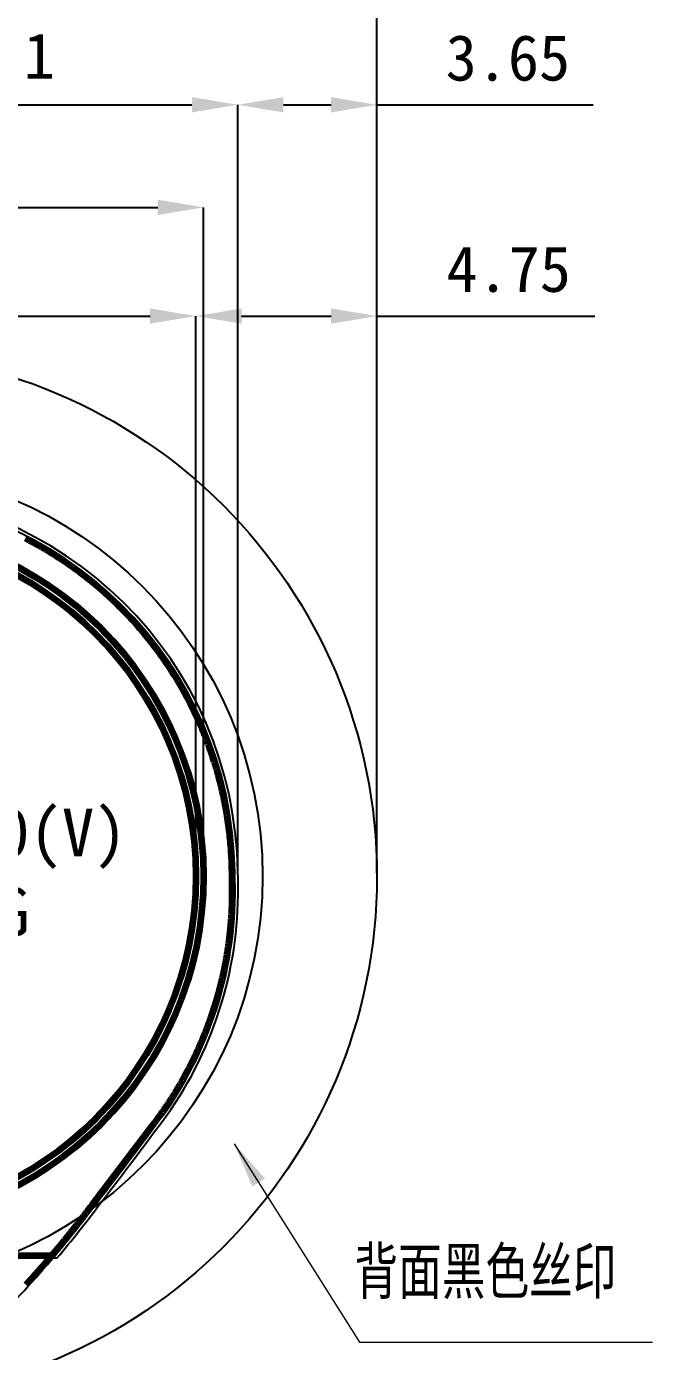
# Model space of a CAD drawing. Header units: millimetres. Extents: x -1913 to 1072, y -448 to 307.
# Drawn here: x 936.02 to 952.44, y -186.77 to -152.01 of the extents above; entities that cross this region are included whole.
import ezdxf

# ---------------------------------------------------------------- set-up
doc = ezdxf.new("R2010")
doc.units = ezdxf.units.MM
doc.header["$LTSCALE"] = 2
doc.header["$PDMODE"] = 3
doc.header["$PDSIZE"] = 1
doc.layers.get('0').update_dxf_attribs({"linetype": 'CONTINUOUS'})
doc.layers.get('Defpoints').update_dxf_attribs({"linetype": 'CONTINUOUS'})
for name, color, linetype, lineweight in [('cnt_frame.drawing', 125, 'CONTINUOUS', 100), ('LAYOUT.drawing', 140, 'CONTINUOUS', 100), ('OUTLINE.drawing', 190, 'CONTINUOUS', 100)]:
    doc.layers.add(name, color=color, linetype=linetype, lineweight=lineweight)
doc.layers.add('dim', color=3, linetype='CONTINUOUS')
doc.layers.add('SENSOR', color=2, linetype='CONTINUOUS')
doc.styles.add('ROMANC', font='romanc.shx')
doc.styles.get("Standard").update_dxf_attribs({"font": 'txt', "width": 0.7})
doc.styles.add('宋体', font='')
doc.styles.get('宋体').set_extended_font_data('SimSun')
doc.dimstyles.new('ISO-25$0', dxfattribs={"dimtxt": 1.2, "dimasz": 1.2, "dimexe": 0, "dimexo": 0.125, "dimtad": 1, "dimdsep": 46, "dimtxsty": 'Standard', "dimcen": 2, "dimclrd": 3, "dimclre": 3, "dimclrt": 3, "dimadec": 0, "dimazin": 0, "dimtp": 1.2, "dimtm": 1.2, "dimtfac": 1, "dimtmove": 0, "dimatfit": 3, "dimfxl": 0, "dimtolj": 1, "dimarcsym": 0})
doc.dimstyles.new('YanXiu', dxfattribs={"dimtxt": 1.5, "dimasz": 1.2, "dimexe": 0.66, "dimexo": 0.66, "dimgap": 0.66, "dimtad": 0, "dimdsep": 46, "dimtxsty": 'ROMANC', "dimcen": 0, "dimclrd": 256, "dimclre": 131, "dimclrt": 42, "dimazin": 2, "dimtfac": 1, "dimtofl": 0, "dimtmove": 0, "dimatfit": 3, "dimfxl": 0, "dimlwd": 5, "dimlwe": 5, "dimarcsym": 0})

# ---------------------------------------------------------------- blocks, each defined once
blk = doc.blocks.new('LIUPUP')
at = {"layer": 'cnt_frame.drawing', "color": 1, "linetype": 'Continuous', "lineweight": 100}
blk.add_lwpolyline([(294.792, 926.528), (305.227, 926.528)], dxfattribs=at)
at = {"layer": 'LAYOUT.drawing', "color": 1, "linetype": 'Continuous', "lineweight": 100}
blk.add_lwpolyline([(304.562, 925.769), (304.568, 925.777), (304.589, 925.799), (304.602, 925.814), (304.615, 925.828), (304.622, 925.836), (304.629, 925.843), (304.635, 925.851), (304.642, 925.858), (304.649, 925.866), (304.656, 925.873), (304.662, 925.88), (304.676, 925.895), (304.682, 925.903), (304.696, 925.918), (304.716, 925.94), (304.722, 925.947), (304.742, 925.97), (304.749, 925.977), (304.769, 926), (304.776, 926.007), (304.802, 926.037), (304.815, 926.052), (304.822, 926.06), (304.829, 926.067), (304.835, 926.075), (304.842, 926.082), (304.848, 926.09), (304.855, 926.097), (304.862, 926.105), (304.868, 926.112), (304.875, 926.12), (304.882, 926.127), (304.895, 926.142), (304.901, 926.15), (304.908, 926.157), (304.915, 926.165), (304.921, 926.172), (304.928, 926.18), (304.934, 926.187), (304.941, 926.195), (304.954, 926.21), (304.974, 926.232), (304.98, 926.24), (304.987, 926.248), (305, 926.263), (305.007, 926.27), (305.02, 926.285), (305.026, 926.293), (305.033, 926.3), (305.039, 926.308), (305.046, 926.316), (305.065, 926.338), (305.072, 926.346), (305.078, 926.353), (305.091, 926.369), (305.111, 926.391), (305.131, 926.414), (305.15, 926.437), (305.176, 926.467), (305.182, 926.475), (305.189, 926.483), (305.195, 926.49), (305.202, 926.498), (305.208, 926.506), (305.215, 926.513), (305.221, 926.521), (305.228, 926.528), (305.234, 926.536), (305.241, 926.544), (305.247, 926.551), (305.254, 926.559), (305.26, 926.567), (305.279, 926.59), (305.292, 926.605), (305.299, 926.612), (305.305, 926.62), (305.312, 926.628), (305.318, 926.635), (305.324, 926.643), (305.35, 926.674), (305.357, 926.681), (305.363, 926.689), (305.369, 926.697), (305.376, 926.705), (305.382, 926.712), (305.389, 926.72), (305.395, 926.728), (305.401, 926.735), (305.408, 926.743), (305.414, 926.751), (305.421, 926.758), (305.427, 926.766), (305.433, 926.774), (305.446, 926.789), (305.465, 926.812), (305.472, 926.82), (305.478, 926.828), (305.484, 926.835), (305.491, 926.843), (305.497, 926.851), (305.503, 926.859), (305.51, 926.866), (305.516, 926.874), (305.522, 926.882), (305.535, 926.897), (305.541, 926.905), (305.548, 926.913), (305.554, 926.92), (305.567, 926.936), (305.579, 926.951), (305.592, 926.967), (305.605, 926.983), (305.611, 926.99), (305.617, 926.998), (305.63, 927.014), (305.642, 927.029), (305.655, 927.045), (305.667, 927.06), (305.674, 927.068), (305.68, 927.076), (305.693, 927.091), (305.699, 927.099), (305.705, 927.107), (305.724, 927.13), (305.73, 927.138), (305.736, 927.146), (305.749, 927.162), (305.755, 927.169), (305.761, 927.177), (305.774, 927.193), (305.786, 927.209), (305.793, 927.216), (305.817, 927.248), (305.824, 927.256), (305.83, 927.263), (305.836, 927.271), (305.842, 927.279), (305.848, 927.287), (305.855, 927.295), (305.867, 927.31), (305.873, 927.318), (305.879, 927.326), (305.886, 927.334), (305.898, 927.35), (305.904, 927.358), (305.91, 927.365), (305.923, 927.381), (305.941, 927.405), (305.947, 927.413), (305.954, 927.421), (305.96, 927.428), (305.972, 927.444), (305.978, 927.452), (305.99, 927.468), (305.997, 927.476), (306.021, 927.507), (306.027, 927.515), (306.039, 927.531), (306.052, 927.547), (306.064, 927.563), (306.076, 927.579), (306.082, 927.587), (306.088, 927.594), (306.094, 927.602), (306.1, 927.61), (306.107, 927.618), (306.119, 927.634), (306.125, 927.642), (306.137, 927.658), (306.149, 927.674), (306.155, 927.682), (306.161, 927.69), (306.167, 927.698), (306.173, 927.706), (306.198, 927.738), (306.216, 927.761), (306.228, 927.777), (306.246, 927.801), (306.258, 927.817), (306.264, 927.825), (306.27, 927.833), (306.276, 927.841), (306.282, 927.849), (306.288, 927.857), (306.306, 927.881), (306.312, 927.889), (306.318, 927.897), (306.33, 927.913), (306.336, 927.921), (306.342, 927.929), (306.354, 927.945), (306.36, 927.953), (306.366, 927.961), (306.372, 927.969), (306.39, 927.994), (306.396, 928.002), (306.402, 928.01), (306.419, 928.034), (306.425, 928.042), (306.431, 928.05), (306.437, 928.058), (306.449, 928.074), (306.455, 928.082), (306.461, 928.09), (306.473, 928.106), (306.479, 928.114), (306.485, 928.122), (306.502, 928.147), (306.508, 928.155), (306.514, 928.163), (306.52, 928.171), (306.526, 928.179), (306.532, 928.187), (306.538, 928.195), (306.544, 928.203), (306.567, 928.235), (307.85, 929.912), (307.858, 929.923), (307.867, 929.934), (307.875, 929.945), (307.884, 929.956), (307.892, 929.967), (307.9, 929.978), (307.909, 929.989), (307.917, 930), (307.925, 930.011), (307.934, 930.022), (307.942, 930.033), (307.95, 930.044), (307.958, 930.055), (307.967, 930.066), (307.975, 930.077), (307.983, 930.088), (307.991, 930.099), (307.999, 930.11), (308.008, 930.121), (308.016, 930.132), (308.024, 930.143), (308.032, 930.154), (308.04, 930.165), (308.048, 930.176), (308.056, 930.187), (308.064, 930.198), (308.072, 930.21), (308.08, 930.221), (308.088, 930.232), (308.096, 930.243), (308.104, 930.254), (308.112, 930.266), (308.12, 930.277), (308.128, 930.288), (308.136, 930.299), (308.144, 930.31), (308.152, 930.322), (308.16, 930.333), (308.168, 930.344), (308.175, 930.356), (308.183, 930.367), (308.191, 930.378), (308.199, 930.39), (308.207, 930.401), (308.214, 930.412), (308.222, 930.424), (308.23, 930.435), (308.238, 930.446), (308.245, 930.458), (308.253, 930.469), (308.261, 930.481), (308.268, 930.492), (308.276, 930.503), (308.284, 930.515), (308.291, 930.526), (308.299, 930.538), (308.306, 930.549), (308.314, 930.561), (308.321, 930.572), (308.329, 930.584), (308.336, 930.595), (308.351, 930.618), (308.359, 930.63), (308.366, 930.641), (308.374, 930.653), (308.381, 930.664), (308.389, 930.676), (308.396, 930.688), (308.403, 930.699), (308.411, 930.711), (308.418, 930.723), (308.425, 930.734), (308.433, 930.746), (308.44, 930.757), (308.447, 930.769), (308.455, 930.781), (308.462, 930.792), (308.469, 930.804), (308.476, 930.816), (308.483, 930.828), (308.491, 930.839), (308.498, 930.851), (308.505, 930.863), (308.512, 930.875), (308.519, 930.886), (308.526, 930.898), (308.533, 930.91), (308.54, 930.922), (308.547, 930.933), (308.554, 930.945), (308.561, 930.957), (308.568, 930.969), (308.575, 930.981), (308.582, 930.993), (308.589, 931.004), (308.596, 931.016), (308.603, 931.028), (308.61, 931.04), (308.617, 931.052), (308.624, 931.064), (308.631, 931.076), (308.638, 931.088), (308.644, 931.1), (308.651, 931.112), (308.658, 931.124), (308.665, 931.136), (308.672, 931.148), (308.678, 931.159), (308.685, 931.171), (308.692, 931.183), (308.698, 931.195), (308.705, 931.208), (308.712, 931.22), (308.718, 931.232), (308.725, 931.244), (308.732, 931.256), (308.738, 931.268), (308.745, 931.28), (308.751, 931.292), (308.758, 931.304), (308.764, 931.316), (308.771, 931.328), (308.777, 931.34), (308.784, 931.352), (308.79, 931.365), (308.797, 931.377), (308.803, 931.389), (308.81, 931.401), (308.816, 931.413), (308.822, 931.425), (308.829, 931.438), (308.835, 931.45), (308.841, 931.462), (308.848, 931.474), (308.854, 931.486), (308.86, 931.499), (308.867, 931.511), (308.873, 931.523), (308.885, 931.548), (308.892, 931.56), (308.898, 931.572), (308.904, 931.584), (308.91, 931.597), (308.916, 931.609), (308.922, 931.621), (308.928, 931.634), (308.934, 931.646), (308.94, 931.658), (308.947, 931.671), (308.953, 931.683), (308.959, 931.695), (308.965, 931.708), (308.971, 931.72), (308.976, 931.733), (308.982, 931.745), (308.988, 931.757), (308.994, 931.77), (309, 931.782), (309.006, 931.795), (309.012, 931.807), (309.018, 931.82), (309.024, 931.832), (309.029, 931.844), (309.035, 931.857), (309.041, 931.869), (309.047, 931.882), (309.052, 931.894), (309.058, 931.907), (309.064, 931.919), (309.07, 931.932), (309.075, 931.944), (309.081, 931.957), (309.086, 931.97), (309.092, 931.982), (309.098, 931.995), (309.103, 932.007), (309.109, 932.02), (309.114, 932.032), (309.12, 932.045), (309.125, 932.058), (309.131, 932.07), (309.136, 932.083), (309.142, 932.095), (309.147, 932.108), (309.153, 932.121), (309.158, 932.133), (309.164, 932.146), (309.169, 932.159), (309.174, 932.171), (309.18, 932.184), (309.185, 932.197), (309.19, 932.209), (309.196, 932.222), (309.201, 932.235), (309.206, 932.247), (309.211, 932.26), (309.217, 932.273), (309.222, 932.285), (309.227, 932.298), (309.232, 932.311), (309.237, 932.324), (309.242, 932.336), (309.248, 932.349), (309.253, 932.362), (309.258, 932.375), (309.263, 932.388), (309.268, 932.4), (309.278, 932.426), (309.283, 932.439), (309.288, 932.452), (309.293, 932.464), (309.298, 932.477), (309.303, 932.49), (309.308, 932.503), (309.312, 932.516), (309.317, 932.529), (309.322, 932.541), (309.327, 932.554), (309.337, 932.58), (309.341, 932.593), (309.346, 932.606), (309.351, 932.619), (309.356, 932.632), (309.36, 932.645), (309.365, 932.657), (309.37, 932.67), (309.374, 932.683), (309.379, 932.696), (309.384, 932.709), (309.388, 932.722), (309.393, 932.735), (309.397, 932.748), (309.402, 932.761), (309.407, 932.774), (309.411, 932.787), (309.416, 932.8), (309.42, 932.813), (309.424, 932.826), (309.429, 932.839), (309.433, 932.852), (309.438, 932.865), (309.442, 932.878), (309.447, 932.891), (309.451, 932.904), (309.455, 932.917), (309.46, 932.93), (309.464, 932.943), (309.468, 932.956), (309.472, 932.969), (309.477, 932.983), (309.481, 932.996), (309.485, 933.009), (309.489, 933.022), (309.493, 933.035), (309.498, 933.048), (309.502, 933.061), (309.506, 933.074), (309.51, 933.087), (309.514, 933.1), (309.518, 933.114), (309.522, 933.127), (309.526, 933.14), (309.53, 933.153), (309.534, 933.166), (309.538, 933.179), (309.542, 933.192), (309.546, 933.206), (309.55, 933.219), (309.554, 933.232), (309.558, 933.245), (309.562, 933.258), (309.566, 933.272), (309.569, 933.285), (309.573, 933.298), (309.577, 933.311), (309.581, 933.324), (309.585, 933.338), (309.588, 933.351), (309.592, 933.364), (309.596, 933.377), (309.6, 933.391), (309.603, 933.404), (309.607, 933.417), (309.61, 933.43), (309.614, 933.444), (309.618, 933.457), (309.621, 933.47), (309.625, 933.483), (309.628, 933.497), (309.632, 933.51), (309.635, 933.523), (309.639, 933.537), (309.642, 933.55), (309.646, 933.563), (309.649, 933.577), (309.653, 933.59), (309.656, 933.603), (309.66, 933.616), (309.663, 933.63), (309.666, 933.643), (309.67, 933.656), (309.673, 933.67), (309.676, 933.683), (309.679, 933.697), (309.683, 933.71), (309.686, 933.723), (309.689, 933.737), (309.692, 933.75), (309.696, 933.763), (309.699, 933.777), (309.702, 933.79), (309.705, 933.803), (309.708, 933.817), (309.711, 933.83), (309.714, 933.844), (309.717, 933.857), (309.72, 933.87), (309.723, 933.884), (309.726, 933.897), (309.729, 933.911), (309.732, 933.924), (309.735, 933.938), (309.738, 933.951), (309.741, 933.964), (309.744, 933.978), (309.747, 933.991), (309.75, 934.005), (309.753, 934.018), (309.755, 934.032), (309.758, 934.045), (309.761, 934.059), (309.764, 934.072), (309.766, 934.086), (309.769, 934.099), (309.772, 934.113), (309.775, 934.126), (309.777, 934.139), (309.78, 934.153), (309.783, 934.166), (309.785, 934.18), (309.788, 934.193), (309.79, 934.207), (309.793, 934.22), (309.795, 934.234), (309.798, 934.248), (309.8, 934.261), (309.803, 934.275), (309.805, 934.288), (309.808, 934.302), (309.81, 934.315), (309.813, 934.329), (309.815, 934.342), (309.817, 934.356), (309.82, 934.369), (309.822, 934.383), (309.824, 934.396), (309.827, 934.41), (309.829, 934.423), (309.831, 934.437), (309.834, 934.451), (309.836, 934.464), (309.838, 934.478), (309.84, 934.491), (309.842, 934.505), (309.845, 934.518), (309.847, 934.532), (309.849, 934.546), (309.851, 934.559), (309.853, 934.573), (309.855, 934.586), (309.857, 934.6), (309.859, 934.614), (309.861, 934.627), (309.863, 934.641), (309.865, 934.654), (309.867, 934.668), (309.869, 934.682), (309.871, 934.695), (309.873, 934.709), (309.875, 934.723), (309.876, 934.736), (309.878, 934.75), (309.88, 934.763), (309.882, 934.777), (309.884, 934.791), (309.885, 934.804), (309.887, 934.818), (309.889, 934.832), (309.891, 934.845), (309.892, 934.859), (309.894, 934.872), (309.896, 934.886), (309.897, 934.9), (309.899, 934.913), (309.9, 934.927), (309.902, 934.941), (309.904, 934.954), (309.905, 934.968), (309.907, 934.982), (309.908, 934.995), (309.91, 935.009), (309.911, 935.023), (309.912, 935.036), (309.914, 935.05), (309.915, 935.064), (309.917, 935.077), (309.918, 935.091), (309.919, 935.105), (309.921, 935.118), (309.922, 935.132), (309.923, 935.146), (309.925, 935.16), (309.926, 935.173), (309.927, 935.187), (309.928, 935.201), (309.93, 935.214), (309.931, 935.228), (309.932, 935.242), (309.933, 935.255), (309.934, 935.269), (309.935, 935.283), (309.936, 935.297), (309.937, 935.31), (309.938, 935.324), (309.939, 935.338), (309.941, 935.351), (309.942, 935.365), (309.942, 935.379), (309.943, 935.392), (309.944, 935.406), (309.945, 935.42), (309.946, 935.434), (309.947, 935.447), (309.948, 935.461), (309.949, 935.475), (309.95, 935.489), (309.95, 935.502), (309.951, 935.516), (309.952, 935.53), (309.953, 935.543), (309.953, 935.557), (309.954, 935.571), (309.955, 935.585), (309.956, 935.598), (309.956, 935.612), (309.957, 935.626), (309.957, 935.64), (309.958, 935.653), (309.959, 935.667), (309.959, 935.681), (309.96, 935.694), (309.96, 935.708), (309.961, 935.722), (309.961, 935.736), (309.962, 935.749), (309.962, 935.763), (309.963, 935.777), (309.963, 935.791), (309.963, 935.804), (309.964, 935.818), (309.964, 935.832), (309.964, 935.846), (309.965, 935.859), (309.965, 935.873), (309.965, 935.887), (309.966, 935.901), (309.966, 935.914), (309.966, 935.928), (309.966, 935.942), (309.967, 935.956), (309.967, 935.969), (309.967, 935.983), (309.967, 935.997), (309.967, 936.011), (309.967, 936.024), (309.967, 936.038), (309.967, 936.052), (309.967, 936.066), (309.967, 936.079), (309.967, 936.093), (309.967, 936.107), (309.967, 936.121), (309.967, 936.134), (309.967, 936.148), (309.967, 936.162), (309.967, 936.176), (309.967, 936.189), (309.967, 936.203), (309.966, 936.217), (309.966, 936.231), (309.966, 936.244), (309.966, 936.258), (309.966, 936.272), (309.965, 936.286), (309.965, 936.299), (309.965, 936.313), (309.964, 936.327), (309.964, 936.341), (309.964, 936.354), (309.963, 936.368), (309.963, 936.382), (309.963, 936.395), (309.962, 936.409), (309.962, 936.423), (309.961, 936.437), (309.961, 936.45), (309.96, 936.464), (309.96, 936.478), (309.96, 936.478), (309.96, 936.539), (309.959, 936.6), (309.958, 936.661), (309.957, 936.722), (309.955, 936.783), (309.953, 936.844), (309.951, 936.905), (309.948, 936.966), (309.945, 937.027), (309.941, 937.088), (309.937, 937.149), (309.933, 937.21), (309.928, 937.271), (309.923, 937.332), (309.918, 937.392), (309.912, 937.453), (309.906, 937.514), (309.899, 937.575), (309.892, 937.635), (309.885, 937.696), (309.877, 937.756), (309.869, 937.817), (309.861, 937.877), (309.852, 937.938), (309.843, 937.998), (309.833, 938.059), (309.823, 938.119), (309.813, 938.179), (309.803, 938.239), (309.792, 938.299), (309.78, 938.359), (309.769, 938.419), (309.756, 938.479), (309.744, 938.539), (309.731, 938.598), (309.718, 938.658), (309.704, 938.718), (309.69, 938.777), (309.676, 938.836), (309.662, 938.896), (309.647, 938.955), (309.631, 939.014), (309.615, 939.073), (309.599, 939.132), (309.583, 939.191), (309.566, 939.249), (309.549, 939.308), (309.531, 939.366), (309.513, 939.425), (309.495, 939.483), (309.476, 939.541), (309.458, 939.599), (309.438, 939.657), (309.419, 939.715), (309.398, 939.772), (309.378, 939.83), (309.357, 939.887), (309.336, 939.945), (309.315, 940.002), (309.293, 940.059), (309.271, 940.116), (309.248, 940.173), (309.226, 940.229), (309.202, 940.286), (309.179, 940.342), (309.155, 940.398), (309.131, 940.454), (309.106, 940.51), (309.081, 940.566), (309.056, 940.621), (309.03, 940.677), (309.004, 940.732), (308.978, 940.787), (308.952, 940.842), (308.925, 940.897), (308.897, 940.952), (308.87, 941.006), (308.842, 941.06), (308.813, 941.114), (308.785, 941.168), (308.756, 941.222), (308.727, 941.276), (308.697, 941.329), (308.667, 941.382), (308.637, 941.435), (308.606, 941.488), (308.575, 941.541), (308.544, 941.593), (308.513, 941.646), (308.481, 941.698), (308.449, 941.749), (308.416, 941.801), (308.383, 941.853), (308.35, 941.904), (308.317, 941.955), (308.283, 942.006), (308.249, 942.057), (308.214, 942.107), (308.18, 942.157), (308.145, 942.207), (308.109, 942.257), (308.074, 942.307), (308.038, 942.356), (308.002, 942.405), (307.965, 942.454), (307.928, 942.503), (307.891, 942.551), (307.854, 942.599), (307.816, 942.648), (307.778, 942.695), (307.74, 942.743), (307.701, 942.79), (307.662, 942.837), (307.623, 942.884), (307.584, 942.931), (307.544, 942.977), (307.504, 943.023), (307.464, 943.069), (307.423, 943.115), (307.382, 943.16), (307.341, 943.205), (307.3, 943.25), (307.258, 943.295), (307.216, 943.339), (307.174, 943.383), (307.131, 943.427), (307.088, 943.47), (307.045, 943.514), (307.002, 943.557), (306.959, 943.599), (306.915, 943.642), (306.871, 943.684), (306.826, 943.726), (306.782, 943.768), (306.737, 943.809), (306.692, 943.85), (306.646, 943.891), (306.601, 943.932), (306.555, 943.972), (306.509, 944.012), (306.462, 944.052), (306.416, 944.091), (306.369, 944.131), (306.322, 944.169), (306.275, 944.208), (306.227, 944.246), (306.179, 944.284), (306.131, 944.322), (306.083, 944.359), (306.035, 944.397), (305.986, 944.433), (305.937, 944.47), (305.888, 944.506), (305.838, 944.542), (305.789, 944.578), (305.739, 944.613), (305.689, 944.648), (305.639, 944.683), (305.588, 944.717), (305.538, 944.751), (305.487, 944.785), (305.436, 944.818), (305.384, 944.851), (305.333, 944.884), (305.281, 944.917), (305.229, 944.949), (305.177, 944.981), (305.125, 945.012), (305.073, 945.044), (305.02, 945.074), (304.967, 945.105), (304.914, 945.135), (304.861, 945.165), (304.807, 945.195), (304.754, 945.224), (304.7, 945.253), (304.646, 945.282), (304.592, 945.31), (304.538, 945.338)], dxfattribs=at)
at = {"layer": 'OUTLINE.drawing', "color": 1, "linetype": 'Continuous', "lineweight": 100}
blk.add_ellipse((300.01, 936.478), major_axis=(0, 9), ratio=1, dxfattribs=at)
blk = doc.blocks.new('*D3')
at = {"layer": 'Defpoints', "color": 0, "transparency": 16777216}
for p in [(940.46, -159.606), (922.46, -174.303), (940.46, -174.303)]:
    blk.add_point(p, dxfattribs=at)
at = {"layer": 'dim', "color": 3, "lineweight": -2, "transparency": 16777216}
for p, q in [((922.46, -174.178), (922.46, -159.606)), ((923.66, -159.606), (939.26, -159.606)), ((940.46, -174.178), (940.46, -159.606))]:
    blk.add_line(p, q, dxfattribs=at)
at = {"layer": 'dim', "color": 3, "transparency": 16777216}
for points in [[(923.66, -159.406), (923.66, -159.806), (922.46, -159.606)], [(939.26, -159.406), (939.26, -159.806), (940.46, -159.606)]]:
    blk.add_solid(points, dxfattribs=at)
at = {"layer": 'dim', "color": 3, "transparency": 16777216, "insert": (931.46, -158.378), "char_height": 1.2, "attachment_point": 5, "style": '宋体'}
blk.add_mtext('\\A1;AA 18', dxfattribs=at)
blk = doc.blocks.new('*D4')
at = {"layer": 'Defpoints', "color": 0, "transparency": 16777216}
for p in [(941.559, -154.062), (941.559, -174.179), (921.348, -174.677)]:
    blk.add_point(p, dxfattribs=at)
at = {"layer": 'dim', "color": 3, "lineweight": -2, "transparency": 16777216}
for p, q in [((921.348, -174.552), (921.348, -154.062)), ((922.548, -154.062), (940.359, -154.062)), ((941.559, -174.054), (941.559, -154.062))]:
    blk.add_line(p, q, dxfattribs=at)
at = {"layer": 'dim', "color": 3, "transparency": 16777216}
for points in [[(922.548, -153.862), (922.548, -154.262), (921.348, -154.062)], [(940.359, -153.862), (940.359, -154.262), (941.559, -154.062)]]:
    blk.add_solid(points, dxfattribs=at)
at = {"layer": 'dim', "color": 3, "transparency": 16777216, "insert": (931.454, -152.79), "char_height": 1.2, "attachment_point": 5, "style": '宋体'}
blk.add_mtext('\\A1;BL 20.21%%P0.1', dxfattribs=at)
blk = doc.blocks.new('*D8')
at = {"layer": 'Defpoints', "color": 0, "transparency": 16777216}
for p in [(940.66, -156.754), (922.26, -174.303), (940.66, -174.303)]:
    blk.add_point(p, dxfattribs=at)
at = {"layer": 'dim', "color": 3, "lineweight": -2, "transparency": 16777216}
for p, q in [((922.26, -174.178), (922.26, -156.754)), ((923.46, -156.754), (939.46, -156.754)), ((940.66, -174.178), (940.66, -156.754))]:
    blk.add_line(p, q, dxfattribs=at)
at = {"layer": 'dim', "color": 3, "transparency": 16777216}
for points in [[(923.46, -156.554), (923.46, -156.954), (922.26, -156.754)], [(939.46, -156.554), (939.46, -156.954), (940.66, -156.754)]]:
    blk.add_solid(points, dxfattribs=at)
at = {"layer": 'dim', "color": 3, "transparency": 16777216, "insert": (931.46, -155.525), "char_height": 1.2, "attachment_point": 5, "style": '宋体'}
blk.add_mtext('\\A1;V.A 18.4', dxfattribs=at)
blk = doc.blocks.new('*D11')
at = {"layer": 'Defpoints', "color": 0, "transparency": 16777216}
for p in [(945.21, -159.606), (940.46, -174.303), (945.21, -174.345)]:
    blk.add_point(p, dxfattribs=at)
at = {"layer": 'dim', "color": 3, "lineweight": -2, "transparency": 16777216}
for p, q in [((940.46, -174.178), (940.46, -159.606)), ((941.66, -159.606), (944.01, -159.606)), ((945.21, -174.22), (945.21, -159.606)), ((945.21, -159.606), (950.924, -159.606))]:
    blk.add_line(p, q, dxfattribs=at)
at = {"layer": 'dim', "color": 3, "transparency": 16777216}
for points in [[(941.66, -159.406), (941.66, -159.806), (940.46, -159.606)], [(944.01, -159.406), (944.01, -159.806), (945.21, -159.606)]]:
    blk.add_solid(points, dxfattribs=at)
at = {"layer": 'dim', "color": 3, "transparency": 16777216, "insert": (948.667, -158.381), "char_height": 1.2, "attachment_point": 5, "style": '宋体'}
blk.add_mtext('\\A1;4.75', dxfattribs=at)
blk = doc.blocks.new('*D12')
at = {"layer": 'Defpoints', "color": 0, "transparency": 16777216}
for p in [(945.21, -150.805), (917.71, -174.343), (945.21, -174.345)]:
    blk.add_point(p, dxfattribs=at)
at = {"layer": 'dim', "color": 3, "lineweight": -2, "transparency": 16777216}
for p, q in [((917.71, -174.218), (917.71, -150.805)), ((918.91, -150.805), (944.01, -150.805)), ((945.21, -174.22), (945.21, -150.805))]:
    blk.add_line(p, q, dxfattribs=at)
at = {"layer": 'dim', "color": 3, "transparency": 16777216}
for points in [[(918.91, -150.605), (918.91, -151.005), (917.71, -150.805)], [(944.01, -150.605), (944.01, -151.005), (945.21, -150.805)]]:
    blk.add_solid(points, dxfattribs=at)
at = {"layer": 'dim', "color": 3, "transparency": 16777216, "insert": (931.46, -149.533), "char_height": 1.2, "attachment_point": 5, "style": '宋体'}
blk.add_mtext('\\A1;CG 27.5%%P0.05', dxfattribs=at)
blk = doc.blocks.new('*D23')
at = {"layer": 'Defpoints', "color": 0, "transparency": 16777216}
for p in [(945.21, -154.062), (941.559, -174.179), (945.21, -174.345)]:
    blk.add_point(p, dxfattribs=at)
at = {"layer": 'dim', "color": 3, "lineweight": -2, "transparency": 16777216}
for p, q in [((941.559, -174.054), (941.559, -154.062)), ((942.759, -154.062), (944.01, -154.062)), ((945.21, -174.22), (945.21, -154.062)), ((945.21, -154.062), (950.884, -154.062))]:
    blk.add_line(p, q, dxfattribs=at)
at = {"layer": 'dim', "color": 3, "transparency": 16777216}
for points in [[(942.759, -153.862), (942.759, -154.262), (941.559, -154.062)], [(944.01, -153.862), (944.01, -154.262), (945.21, -154.062)]]:
    blk.add_solid(points, dxfattribs=at)
at = {"layer": 'dim', "color": 3, "transparency": 16777216, "insert": (948.647, -152.837), "char_height": 1.2, "attachment_point": 5, "style": '宋体'}
blk.add_mtext('\\A1;3.65', dxfattribs=at)

msp = doc.modelspace()

# ---------------------------------------------------------------- linework, layer by layer
at = {"color": 6}
for radius in [13.75, 10.75]:
    msp.add_circle((931.46, -174.303), radius, dxfattribs=at)
at = {"layer": 'dim', "color": 3}
msp.add_line((936.815, -184.322), (936.711, -184.322), dxfattribs=at)
at = {"layer": 'dim', "color": 0}
for centre, radius, start, end in [((931.46, -174.303), 10.1, 0.703, 179.297), ((931.46, -174.303), 10.02, 0.703, 179.297), ((931.322, -174.677), 10.249, 325.9674, 2.8152), ((931.322, -174.677), 10.169, 325.9674, 2.8152), ((817.222, -90.044), 152.222, 322.43193, 323.60314), ((817.736, -90.435), 151.656, 322.43093, 323.60813), ((914.577, -165.534), 29.032, 313.8446, 323.3764), ((914.577, -165.534), 29.112, 319.8078, 323.3776)]:
    msp.add_arc(centre, radius, start, end, dxfattribs=at)
at = {"layer": 'OUTLINE.drawing', "color": 5, "linetype": 'Continuous'}
msp.add_ellipse((931.46, -174.303), major_axis=(0, 9.2), ratio=1, dxfattribs=at)

# ---------------------------------------------------------------- block references
at = {"layer": 'dim', "color": 0}
msp.add_blockref('LIUPUP', (631.45, -1110.781), dxfattribs=at)

# ---------------------------------------------------------------- texts
at = {"insert": (924.189, -170.444), "char_height": 1.25, "width": 14.82495, "attachment_point": 1, "style": '宋体'}
msp.add_mtext('{\\C1;     0.75" 160(H)*RGB*160(V)\\P  FREE VIEWING}', dxfattribs=at)
at = {"layer": 'SENSOR', "insert": (944.622, -184.062), "char_height": 1.2, "width": 9.96808, "attachment_point": 1}
msp.add_mtext('{\\fSimSun|b0|i0|c134|p2;背面黑色丝印}', dxfattribs=at)

# ---------------------------------------------------------------- dimensions: what is measured, and where the dimension line sits
at = {"layer": 'dim'}
for base, p1, p2, text, picture, middle in [((945.21, -150.805), (917.71, -174.343), (945.21, -174.345), 'CG <>%%P0.05', '*D12', (931.46, -149.533)), ((941.559, -154.062), (921.348, -174.677), (941.559, -174.179), 'BL <>%%P0.1', '*D4', (931.454, -152.79)), ((940.66, -156.754), (922.26, -174.303), (940.66, -174.303), 'V.A <>', '*D8', (931.46, -155.525)), ((940.46, -159.606), (922.46, -174.303), (940.46, -174.303), 'AA <>', '*D3', (931.46, -158.378))]:
    dim = msp.add_linear_dim(base=base, p1=p1, p2=p2, text=text, dimstyle='ISO-25$0', override={"dimtxsty": '宋体', "dimfxl": 1.25}, dxfattribs=at)
    dim.commit()
    dim.dimension.update_dxf_attribs({"geometry": picture, "text_midpoint": middle})
dim = msp.add_linear_dim(base=(945.21, -154.062), p1=(941.559, -174.179), p2=(945.21, -174.345), dimstyle='ISO-25$0', override={"dimtxsty": '宋体', "dimfxl": 1.25}, dxfattribs=at)
dim.commit()
dim.dimension.update_dxf_attribs({"geometry": '*D23', "text_midpoint": (948.647, -152.837)})
dim = msp.add_linear_dim(base=(945.21, -159.606), p1=(940.46, -174.303), p2=(945.21, -174.345), dimstyle='ISO-25$0', override={"dimtxsty": '宋体', "dimfxl": 1.25}, dxfattribs=at)
dim.commit()
dim.dimension.update_dxf_attribs({"geometry": '*D11', "text_midpoint": (948.667, -159.606), "dimtype": 160})

# ---------------------------------------------------------------- leaders
at = {"layer": 'SENSOR'}
msp.add_leader([(941.467, -181.326), (944.755, -186.532), (952.441, -186.532)], dimstyle='YanXiu', override={"dimgap": 0.66, "dimtad": 0, "dimfxl": 0.8}, dxfattribs=at)

doc.saveas('drawing.dxf')
